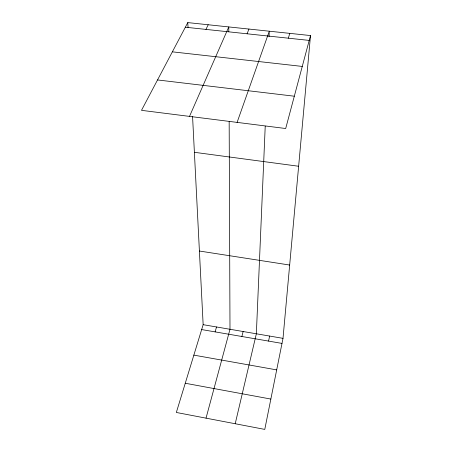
<?xml version="1.0" encoding="UTF-8"?>
<svg xmlns="http://www.w3.org/2000/svg" width="452" height="452" viewBox="0 0 452 452"><rect width="100%" height="100%" fill="white"/><g stroke="black" fill="none" stroke-linecap="round" stroke-linejoin="round"><path stroke-width="0.68" d="M265.228 126.148L256.352 333.785L235.215 423.739M269.053 36.725L269.29 31.205L237.102 122.39M192.558 116.305L203.151 324.677L176.342 412.467L264.776 429.4L283.008 338.35L310.507 35.555L187.789 22.6L141.493 110.339L285.692 128.515L310.507 35.555M268.55 341.091L269.641 336.062M241.882 336.491L243.136 331.525M206.033 418.151L229.995 329.271L229.164 121.599M215.118 331.881L216.531 326.971M288.314 38.188L289.805 33.369M247.074 33.793L248.95 29.058M189.507 116.39L228.785 26.928L228.808 31.742M205.948 29.403L208.197 24.753M185.36 27.21L309.213 40.414M172.365 51.833L302.269 66.427M157.528 79.942L294.32 96.208M194.388 152.301L298.642 166.251M199.405 251.029L289.67 265.041M203.151 324.677L283.008 338.35M201.66 329.564L281.997 343.407M193.851 355.125L276.692 369.889M185.263 383.251L270.85 399.059M187.789 22.6L188.043 27.532"/></g></svg>
